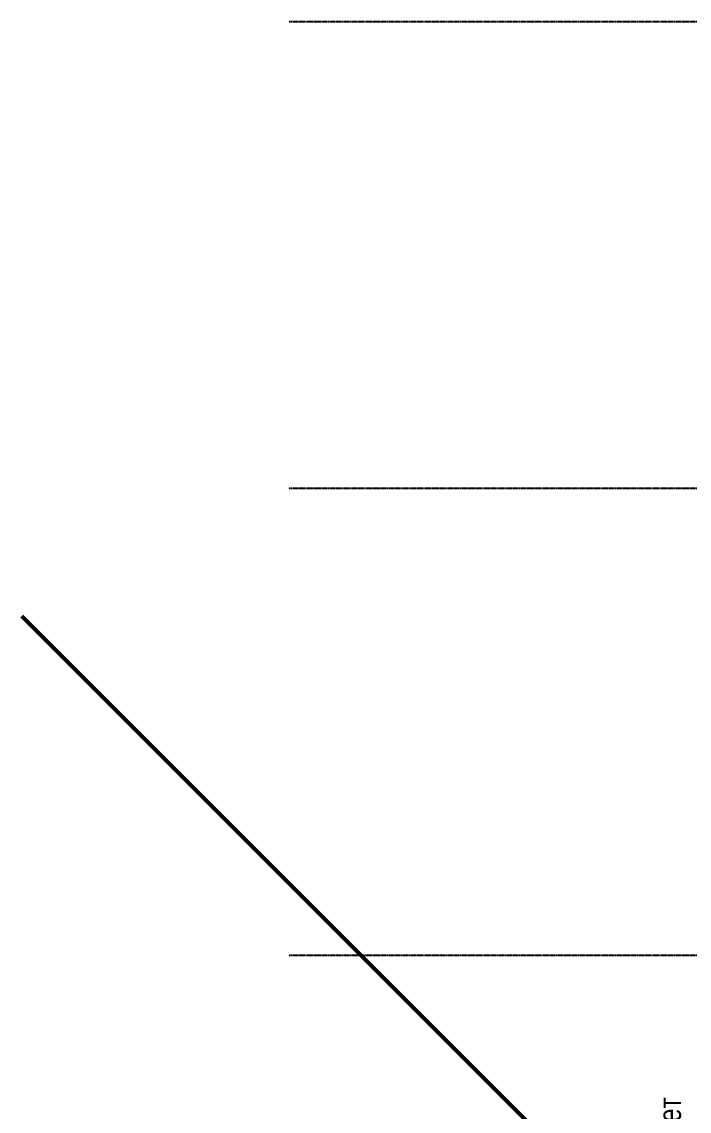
# Model space of a CAD drawing. Header units: millimetres. Extents: x 1117013 to 3394463, y -717780 to -102922.
# Drawn here: x 1292001 to 1300791, y -660826 to -646475 of the extents above; entities that cross this region are included whole.
import ezdxf

# ---------------------------------------------------------------- set-up
doc = ezdxf.new("R2010")
doc.units = ezdxf.units.MM
doc.linetypes.add('ADSK_Линия сетки', pattern=[21, 12, -3, 3, -3])
doc.linetypes.add('CENTERX2', pattern=[4, 2.5, -0.5, 0.5, -0.5])
doc.layers.add('Оси', color=1, linetype='CENTERX2')
doc.layers.add('СО_20_связи', color=7, linetype='Continuous', lineweight=50)
doc.layers.add('Уровни', color=7, linetype='Continuous', lineweight=9)
doc.styles.add('Century Gothic_1', font='GOTHIC.TTF', dxfattribs={"width": 0.8, "height": 500})

msp = doc.modelspace()

# ---------------------------------------------------------------- linework, layer by layer
at = {"layer": 'Оси', "linetype": 'ADSK_Линия сетки'}
for p, q in [((1311269.5528, -646474.9868), (1295517.4016, -646474.9868)), ((1311269.5528, -652624.9868), (1295517.4016, -652624.9868)), ((1311269.5528, -658774.9868), (1295517.4016, -658774.9868))]:
    msp.add_line(p, q, dxfattribs=at)
at = {"layer": 'СО_20_связи'}
msp.add_lwpolyline([(1311632.1215, -673936.3583), (1292001.3357, -654305.5725)], dxfattribs=at)

# ---------------------------------------------------------------- next in the draw order: texts
at = {"layer": 'Уровни', "insert": (1300383.6562, -661909.4017), "char_height": 300, "width": 1802.1935, "attachment_point": 1, "rotation": 90, "style": 'Century Gothic_1', "bg_fill": 3, "box_fill_scale": 1.25, "bg_fill_color": 256, "bg_fill_true_color": 13158600, "bg_fill_transparency": 0}
msp.add_mtext('Парапет', dxfattribs=at)

doc.saveas('drawing.dxf')
